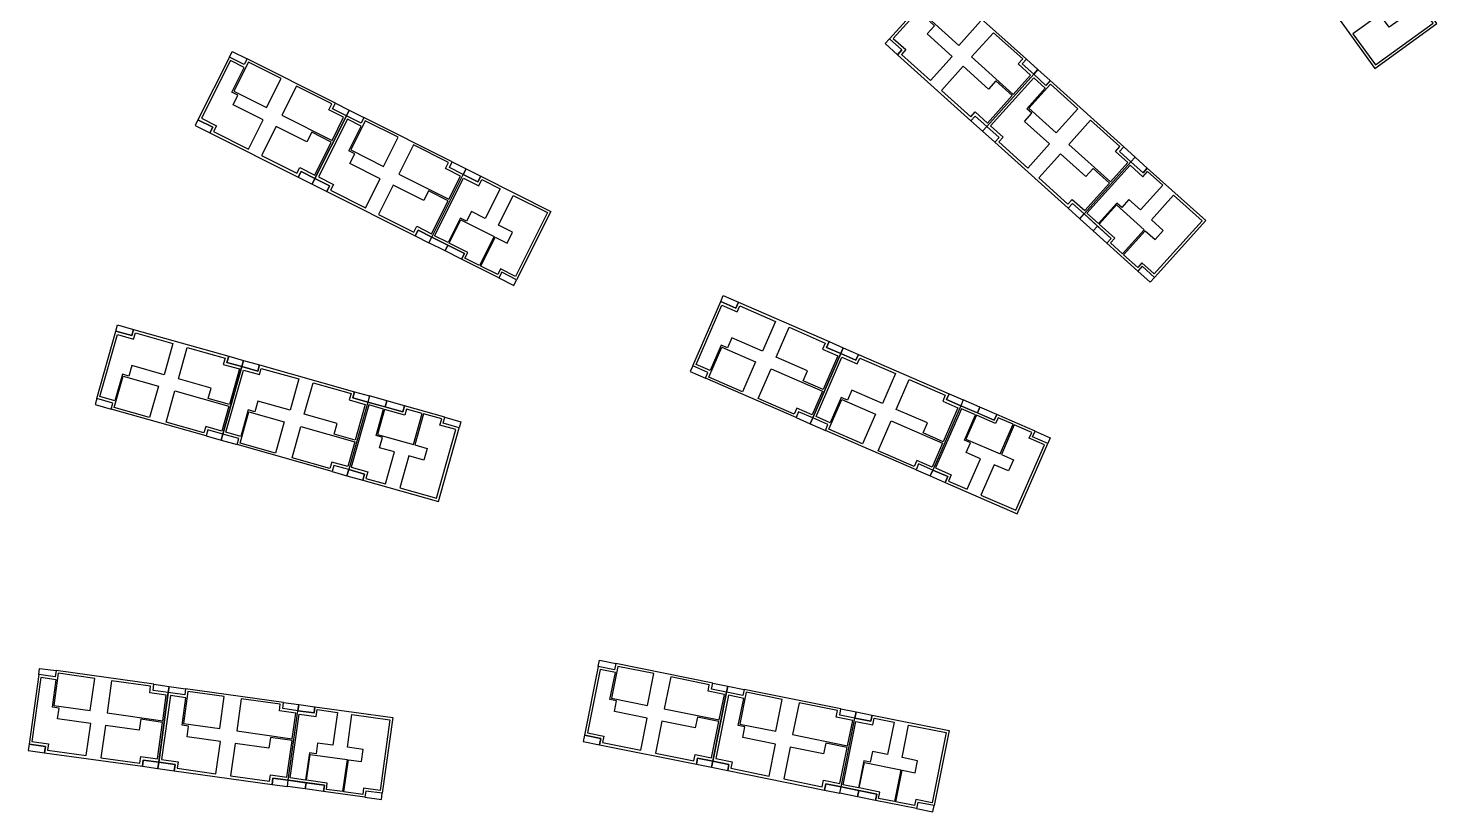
# Model space of a CAD drawing. Header units: millimetres. Extents: x 2243236 to 2245245, y 377909 to 380965.
# Drawn here: x 2243353.3 to 2243607.6, y 378292.3 to 378433.7 of the extents above; entities that cross this region are included whole.
import ezdxf

# ---------------------------------------------------------------- set-up
doc = ezdxf.new("R2010")
doc.units = ezdxf.units.MM
doc.layers.add('планировка_квартир_1_тип_контур', color=249, linetype='Continuous')

msp = doc.modelspace()

# ---------------------------------------------------------------- linework, layer by layer
at = {"layer": 'планировка_квартир_1_тип_контур', "color": 8}
for points in [[(2243587.29, 378441), (2243589.01, 378438.62), (2243588.09, 378437.95), (2243596.41, 378426.46), (2243607.59, 378434.56), (2243605.83, 378436.99), (2243606.76, 378437.66), (2243602.34, 378443.76), (2243601.41, 378443.09), (2243597.54, 378448.43), (2243587.29, 378441)], [(2243552.39, 378409.62), (2243554.57, 378407.65), (2243555.34, 378408.5), (2243565.88, 378399.01), (2243556.64, 378388.74), (2243554.41, 378390.75), (2243553.64, 378389.9), (2243548.04, 378394.94), (2243548.81, 378395.79), (2243543.92, 378400.21), (2243552.39, 378409.62)], [(2243431.87, 378407.33), (2243434.51, 378406.01), (2243435.02, 378407.03), (2243447.69, 378400.67), (2243441.49, 378388.32), (2243438.81, 378389.67), (2243438.3, 378388.65), (2243431.56, 378392.03), (2243432.08, 378393.05), (2243426.19, 378396.02), (2243431.87, 378407.33)], [(2243411.19, 378354.05), (2243414.03, 378353.25), (2243413.72, 378352.15), (2243427.37, 378348.3), (2243431.12, 378361.59), (2243428.23, 378362.41), (2243428.54, 378363.51), (2243421.29, 378365.55), (2243420.98, 378364.46), (2243414.64, 378366.24), (2243411.19, 378354.05)], [(2243516.61, 378353.96), (2243519.31, 378352.79), (2243518.86, 378351.74), (2243531.87, 378346.09), (2243537.37, 378358.76), (2243534.62, 378359.96), (2243535.07, 378361.01), (2243528.16, 378364.01), (2243527.71, 378362.96), (2243521.66, 378365.58), (2243516.61, 378353.96)], [(2243402.03, 378310.52), (2243404.94, 378310.11), (2243405.1, 378311.24), (2243419.15, 378309.29), (2243417.25, 378295.61), (2243414.27, 378296.02), (2243414.11, 378294.89), (2243406.65, 378295.93), (2243406.81, 378297.06), (2243400.28, 378297.98), (2243402.03, 378310.52)], [(2243502.55, 378309.19), (2243505.44, 378308.61), (2243505.66, 378309.73), (2243519.57, 378306.93), (2243516.85, 378293.39), (2243513.9, 378293.98), (2243513.67, 378292.86), (2243506.29, 378294.34), (2243506.51, 378295.46), (2243500.06, 378296.77), (2243502.55, 378309.19)]]:
    msp.add_lwpolyline(points, close=True, dxfattribs=at)
for points in [[(2243534.83, 378425.42), (2243532.75, 378427.29), (2243533.52, 378428.14), (2243520.26, 378440.07), (2243519.49, 378439.22), (2243517.27, 378441.22), (2243508.8, 378431.81), (2243508.8, 378431.81), (2243511.02, 378429.81), (2243510.25, 378428.95), (2243523.51, 378417.02), (2243524.28, 378417.87), (2243526.36, 378416.01), (2243534.83, 378425.42)], [(2243410.77, 378417.93), (2243408.27, 378419.18), (2243408.79, 378420.21), (2243392.84, 378428.21), (2243392.33, 378427.19), (2243389.66, 378428.53), (2243383.97, 378417.22), (2243383.97, 378417.22), (2243386.65, 378415.87), (2243386.13, 378414.85), (2243402.07, 378406.84), (2243402.59, 378407.87), (2243405.08, 378406.62), (2243410.77, 378417.93)], [(2243552.39, 378409.62), (2243550.31, 378411.49), (2243551.08, 378412.33), (2243537.81, 378424.27), (2243537.05, 378423.42), (2243534.83, 378425.42), (2243526.36, 378416.01), (2243526.36, 378416.01), (2243528.58, 378414.01), (2243527.81, 378413.15), (2243541.07, 378401.22), (2243541.84, 378402.07), (2243543.92, 378400.21), (2243552.39, 378409.62)], [(2243431.87, 378407.33), (2243429.38, 378408.58), (2243429.89, 378409.6), (2243413.95, 378417.61), (2243413.44, 378416.59), (2243410.77, 378417.93), (2243405.08, 378406.62), (2243405.08, 378406.62), (2243407.75, 378405.27), (2243407.24, 378404.25), (2243423.18, 378396.24), (2243423.7, 378397.27), (2243426.19, 378396.02), (2243431.87, 378407.33)], [(2243494.95, 378363.38), (2243492.39, 378364.49), (2243491.94, 378363.44), (2243475.57, 378370.55), (2243476.03, 378371.6), (2243473.29, 378372.79), (2243478.33, 378384.4), (2243478.33, 378384.4), (2243481.07, 378383.21), (2243481.53, 378384.27), (2243497.9, 378377.16), (2243497.44, 378376.1), (2243500, 378374.99), (2243494.95, 378363.38)], [(2243388.46, 378360.47), (2243385.78, 378361.23), (2243385.47, 378360.13), (2243368.3, 378364.97), (2243368.61, 378366.07), (2243365.73, 378366.88), (2243369.17, 378379.07), (2243369.17, 378379.07), (2243372.05, 378378.26), (2243372.36, 378379.37), (2243389.53, 378374.52), (2243389.22, 378373.41), (2243391.9, 378372.65), (2243388.46, 378360.47)], [(2243411.19, 378354.05), (2243408.51, 378354.81), (2243408.2, 378353.71), (2243391.03, 378358.56), (2243391.34, 378359.65), (2243388.46, 378360.47), (2243391.9, 378372.65), (2243391.9, 378372.65), (2243394.78, 378371.84), (2243395.09, 378372.95), (2243412.26, 378368.1), (2243411.95, 378367), (2243414.64, 378366.24), (2243411.19, 378354.05)], [(2243516.61, 378353.96), (2243514.06, 378355.08), (2243513.6, 378354.03), (2243497.24, 378361.14), (2243497.69, 378362.19), (2243494.95, 378363.38), (2243500, 378374.99), (2243500, 378374.99), (2243502.74, 378373.8), (2243503.2, 378374.86), (2243519.56, 378367.75), (2243519.1, 378366.69), (2243521.66, 378365.58), (2243516.61, 378353.96)], [(2243378.63, 378313.78), (2243375.87, 378314.16), (2243376.03, 378315.29), (2243358.36, 378317.76), (2243358.2, 378316.62), (2243355.24, 378317.04), (2243353.49, 378304.5), (2243353.49, 378304.5), (2243356.45, 378304.08), (2243356.29, 378302.94), (2243373.96, 378300.48), (2243374.12, 378301.62), (2243376.89, 378301.24), (2243378.63, 378313.78)], [(2243479.4, 378313.85), (2243476.66, 378314.4), (2243476.89, 378315.52), (2243459.4, 378319.04), (2243459.17, 378317.92), (2243456.24, 378318.51), (2243453.74, 378306.1), (2243453.74, 378306.1), (2243456.67, 378305.51), (2243456.45, 378304.38), (2243473.94, 378300.86), (2243474.16, 378301.98), (2243476.9, 378301.43), (2243479.4, 378313.85)], [(2243402.03, 378310.52), (2243399.27, 378310.9), (2243399.42, 378312.03), (2243381.75, 378314.5), (2243381.6, 378313.37), (2243378.63, 378313.78), (2243376.89, 378301.24), (2243376.89, 378301.24), (2243379.85, 378300.82), (2243379.69, 378299.68), (2243397.36, 378297.22), (2243397.52, 378298.36), (2243400.28, 378297.98), (2243402.03, 378310.52)], [(2243502.55, 378309.19), (2243499.82, 378309.74), (2243500.04, 378310.86), (2243482.55, 378314.38), (2243482.33, 378313.26), (2243479.4, 378313.85), (2243476.9, 378301.43), (2243476.9, 378301.43), (2243479.83, 378300.84), (2243479.6, 378299.72), (2243497.09, 378296.2), (2243497.32, 378297.32), (2243500.06, 378296.77), (2243502.55, 378309.19)]]:
    msp.add_lwpolyline(points, dxfattribs=at)
at = {"layer": 'планировка_квартир_1_тип_контур', "color": 1}
for points in [[(2243509.49, 378431.91), (2243511.73, 378429.89), (2243510.95, 378429.02), (2243516.2, 378424.3), (2243520.12, 378428.66), (2243515.62, 378432.71), (2243516.94, 378434.18), (2243516.03, 378434.99), (2243519.37, 378438.7), (2243517.28, 378440.57)], [(2243592.45, 378432.7), (2243596.51, 378427.1), (2243606.96, 378434.66), (2243605.19, 378437.1), (2243606.12, 378437.77), (2243604.11, 378440.54), (2243599.38, 378437.11), (2243600.77, 378435.2), (2243598.98, 378433.9), (2243597.3, 378436.21)], [(2243384.61, 378417.5), (2243387.31, 378416.14), (2243386.78, 378415.09), (2243393.09, 378411.93), (2243395.73, 378417.17), (2243390.31, 378419.89), (2243391.2, 378421.65), (2243390.11, 378422.2), (2243392.35, 378426.65), (2243389.84, 378427.91)], [(2243527.05, 378416.11), (2243529.29, 378414.09), (2243528.51, 378413.22), (2243533.75, 378408.5), (2243537.68, 378412.86), (2243533.18, 378416.91), (2243534.49, 378418.38), (2243533.59, 378419.19), (2243536.92, 378422.9), (2243534.84, 378424.77)], [(2243405.72, 378406.9), (2243408.42, 378405.54), (2243407.89, 378404.49), (2243414.2, 378401.33), (2243416.84, 378406.57), (2243411.42, 378409.29), (2243412.31, 378411.05), (2243411.22, 378411.6), (2243413.46, 378416.05), (2243410.95, 378417.31)], [(2243440.9, 378403.56), (2243447.08, 378400.46), (2243441.29, 378388.93), (2243438.6, 378390.28), (2243438.09, 378389.26), (2243435.03, 378390.8), (2243437.65, 378396.01), (2243439.77, 378394.95), (2243440.77, 378396.93), (2243438.21, 378398.21)], [(2243560.09, 378403.6), (2243565.23, 378398.98), (2243556.6, 378389.39), (2243554.37, 378391.4), (2243553.61, 378390.55), (2243551.06, 378392.84), (2243554.97, 378397.18), (2243556.73, 378395.59), (2243558.21, 378397.24), (2243556.09, 378399.15)], [(2243478.52, 378383.73), (2243481.29, 378382.53), (2243481.76, 378383.61), (2243488.24, 378380.79), (2243485.9, 378375.41), (2243480.34, 378377.82), (2243479.56, 378376.02), (2243478.44, 378376.5), (2243476.45, 378371.93), (2243473.88, 378373.05)], [(2243369.45, 378378.43), (2243372.36, 378377.61), (2243372.68, 378378.74), (2243379.47, 378376.82), (2243377.88, 378371.17), (2243372.04, 378372.82), (2243371.51, 378370.93), (2243370.34, 378371.26), (2243368.98, 378366.46), (2243366.29, 378367.22)], [(2243500.19, 378374.32), (2243502.96, 378373.12), (2243503.43, 378374.19), (2243509.9, 378371.38), (2243507.56, 378366), (2243502, 378368.41), (2243501.22, 378366.61), (2243500.1, 378367.09), (2243498.12, 378362.52), (2243495.55, 378363.64)], [(2243392.18, 378372.02), (2243395.09, 378371.2), (2243395.41, 378372.32), (2243402.2, 378370.41), (2243400.61, 378364.76), (2243394.78, 378366.4), (2243394.24, 378364.51), (2243393.07, 378364.84), (2243391.72, 378360.04), (2243389.02, 378360.8)], [(2243420.4, 378350.74), (2243427.05, 378348.87), (2243430.55, 378361.28), (2243427.66, 378362.1), (2243427.97, 378363.19), (2243424.68, 378364.12), (2243423.1, 378358.51), (2243425.38, 378357.86), (2243424.77, 378355.73), (2243422.02, 378356.51)], [(2243525.29, 378349.45), (2243531.63, 378346.7), (2243536.77, 378358.53), (2243534.01, 378359.72), (2243534.47, 378360.77), (2243531.33, 378362.13), (2243529.01, 378356.78), (2243531.18, 378355.84), (2243530.3, 378353.8), (2243527.67, 378354.94)], [(2243454.28, 378306.53), (2243457.24, 378305.94), (2243457.01, 378304.79), (2243463.93, 378303.4), (2243465.09, 378309.15), (2243459.15, 378310.35), (2243459.54, 378312.28), (2243458.35, 378312.52), (2243459.33, 378317.4), (2243456.58, 378317.96)], [(2243354.01, 378304.97), (2243357, 378304.55), (2243356.84, 378303.39), (2243363.83, 378302.41), (2243364.64, 378308.23), (2243358.64, 378309.07), (2243358.91, 378311.01), (2243357.7, 378311.18), (2243358.39, 378316.12), (2243355.61, 378316.51)], [(2243377.4, 378301.71), (2243380.39, 378301.29), (2243380.23, 378300.13), (2243387.22, 378299.15), (2243388.03, 378304.97), (2243382.03, 378305.81), (2243382.3, 378307.75), (2243381.1, 378307.92), (2243381.78, 378312.86), (2243379.01, 378313.25)], [(2243477.44, 378301.87), (2243480.4, 378301.28), (2243480.17, 378300.13), (2243487.09, 378298.73), (2243488.25, 378304.49), (2243482.31, 378305.69), (2243482.7, 378307.62), (2243481.5, 378307.86), (2243482.49, 378312.74), (2243479.74, 378313.3)], [(2243411.78, 378309.85), (2243418.63, 378308.89), (2243416.85, 378296.12), (2243413.88, 378296.53), (2243413.72, 378295.4), (2243410.33, 378295.87), (2243411.14, 378301.66), (2243413.48, 378301.33), (2243413.79, 378303.52), (2243410.96, 378303.92)], [(2243512.25, 378307.93), (2243519.03, 378306.57), (2243516.48, 378293.92), (2243513.54, 378294.52), (2243513.31, 378293.4), (2243509.96, 378294.07), (2243511.11, 378299.79), (2243513.44, 378299.33), (2243513.87, 378301.5), (2243511.07, 378302.06)]]:
    msp.add_lwpolyline(points, close=True, dxfattribs=at)
at = {"layer": 'планировка_квартир_1_тип_контур', "color": 5}
for points in [[(2243521.33, 378430.64), (2243525.25, 378435), (2243520.33, 378439.44), (2243516.4, 378435.08)], [(2243396.37, 378419.4), (2243399, 378424.65), (2243393.08, 378427.62), (2243390.44, 378422.38)], [(2243538.89, 378414.84), (2243542.81, 378419.2), (2243537.88, 378423.64), (2243533.96, 378419.28)], [(2243417.47, 378408.8), (2243420.11, 378414.05), (2243414.18, 378417.02), (2243411.55, 378411.78)], [(2243554.79, 378397.34), (2243550.88, 378393), (2243548.69, 378394.97), (2243549.45, 378395.82), (2243546.65, 378398.35), (2243549.79, 378401.84)], [(2243437.44, 378396.12), (2243434.82, 378390.91), (2243432.18, 378392.23), (2243432.69, 378393.25), (2243429.32, 378394.95), (2243431.42, 378399.14)], [(2243484.6, 378373.49), (2243482.26, 378368.11), (2243476.18, 378370.75), (2243478.51, 378376.13)], [(2243376.84, 378369.1), (2243375.25, 378363.45), (2243368.87, 378365.25), (2243370.46, 378370.9)], [(2243422.86, 378358.57), (2243424.45, 378364.19), (2243421.61, 378364.99), (2243421.3, 378363.89), (2243417.66, 378364.92), (2243416.39, 378360.4)], [(2243506.26, 378364.08), (2243503.92, 378358.7), (2243497.84, 378361.34), (2243500.18, 378366.72)], [(2243399.57, 378362.68), (2243397.98, 378357.03), (2243391.6, 378358.83), (2243393.19, 378364.48)], [(2243528.78, 378356.88), (2243531.11, 378362.23), (2243528.4, 378363.41), (2243527.95, 378362.36), (2243524.48, 378363.87), (2243522.61, 378359.56)], [(2243364.53, 378310.54), (2243365.34, 378316.36), (2243358.77, 378317.27), (2243357.96, 378311.46)], [(2243465.12, 378311.47), (2243466.28, 378317.22), (2243459.78, 378318.53), (2243458.62, 378312.78)], [(2243387.92, 378307.28), (2243388.73, 378313.1), (2243382.16, 378314.01), (2243381.35, 378308.2)], [(2243488.28, 378306.81), (2243489.43, 378312.56), (2243482.93, 378313.87), (2243481.78, 378308.12)], [(2243410.9, 378301.69), (2243410.09, 378295.91), (2243407.17, 378296.32), (2243407.33, 378297.45), (2243403.58, 378297.97), (2243404.23, 378302.62)], [(2243510.87, 378299.84), (2243509.72, 378294.12), (2243506.83, 378294.7), (2243507.06, 378295.82), (2243503.35, 378296.57), (2243504.28, 378301.17)]]:
    msp.add_lwpolyline(points, close=True, dxfattribs=at)
at = {"layer": 'планировка_квартир_1_тип_контур', "color": 6}
for points in [[(2243510.25, 378428.95), (2243511.02, 378429.81), (2243508.8, 378431.81), (2243508.03, 378430.95)], [(2243389.66, 378428.53), (2243390.17, 378429.55), (2243392.84, 378428.21), (2243392.33, 378427.19), (2243389.66, 378428.53)], [(2243532.75, 378427.29), (2243533.52, 378428.14), (2243535.59, 378426.27), (2243534.83, 378425.42)], [(2243534.83, 378425.42), (2243535.59, 378426.27), (2243537.81, 378424.27), (2243537.05, 378423.42), (2243534.83, 378425.42)], [(2243408.27, 378419.18), (2243408.79, 378420.21), (2243411.28, 378418.95), (2243410.77, 378417.93)], [(2243410.77, 378417.93), (2243411.28, 378418.95), (2243413.95, 378417.61), (2243413.44, 378416.59), (2243410.77, 378417.93)], [(2243386.13, 378414.85), (2243386.65, 378415.87), (2243383.97, 378417.22), (2243383.46, 378416.19)], [(2243523.51, 378417.02), (2243525.59, 378415.15), (2243526.36, 378416.01), (2243524.28, 378417.87)], [(2243527.81, 378413.15), (2243528.58, 378414.01), (2243526.36, 378416.01), (2243525.59, 378415.15)], [(2243550.31, 378411.49), (2243551.08, 378412.33), (2243553.15, 378410.47), (2243552.39, 378409.62)], [(2243429.38, 378408.58), (2243429.89, 378409.6), (2243432.39, 378408.35), (2243431.87, 378407.33)], [(2243432.39, 378408.35), (2243435.02, 378407.03), (2243434.51, 378406.01), (2243431.87, 378407.33)], [(2243432.39, 378408.35), (2243435.02, 378407.03), (2243434.51, 378406.01), (2243431.87, 378407.33)], [(2243553.15, 378410.47), (2243555.34, 378408.5), (2243554.57, 378407.65), (2243552.39, 378409.62)], [(2243553.15, 378410.47), (2243555.34, 378408.5), (2243554.57, 378407.65), (2243552.39, 378409.62)], [(2243402.07, 378406.84), (2243404.57, 378405.59), (2243405.08, 378406.62), (2243402.59, 378407.87)], [(2243407.24, 378404.25), (2243407.75, 378405.27), (2243405.08, 378406.62), (2243404.57, 378405.59)], [(2243541.07, 378401.22), (2243543.15, 378399.35), (2243543.92, 378400.21), (2243541.84, 378402.07)], [(2243543.92, 378400.21), (2243546.34, 378398.01), (2243545.58, 378397.16), (2243543.15, 378399.35)], [(2243543.92, 378400.21), (2243546.34, 378398.01), (2243545.58, 378397.16), (2243543.15, 378399.35)], [(2243423.18, 378396.24), (2243425.68, 378394.99), (2243426.19, 378396.02), (2243423.7, 378397.27)], [(2243426.19, 378396.02), (2243429.11, 378394.54), (2243428.6, 378393.52), (2243425.68, 378394.99)], [(2243426.19, 378396.02), (2243429.11, 378394.54), (2243428.6, 378393.52), (2243425.68, 378394.99)], [(2243546.34, 378398.01), (2243548.81, 378395.79), (2243548.04, 378394.94), (2243545.58, 378397.16)], [(2243546.34, 378398.01), (2243548.81, 378395.79), (2243548.04, 378394.94), (2243545.58, 378397.16)], [(2243429.11, 378394.54), (2243432.08, 378393.05), (2243431.56, 378392.03), (2243428.6, 378393.52)], [(2243429.11, 378394.54), (2243432.08, 378393.05), (2243431.56, 378392.03), (2243428.6, 378393.52)], [(2243554.41, 378390.75), (2243553.64, 378389.9), (2243555.88, 378387.89), (2243556.64, 378388.74)], [(2243554.41, 378390.75), (2243553.64, 378389.9), (2243555.88, 378387.89), (2243556.64, 378388.74)], [(2243438.81, 378389.67), (2243438.3, 378388.65), (2243440.98, 378387.3), (2243441.49, 378388.32)], [(2243438.81, 378389.67), (2243438.3, 378388.65), (2243440.98, 378387.3), (2243441.49, 378388.32)], [(2243481.53, 378384.27), (2243481.07, 378383.21), (2243478.33, 378384.4), (2243478.79, 378385.46)], [(2243372.36, 378379.37), (2243372.05, 378378.26), (2243369.17, 378379.07), (2243369.48, 378380.18)], [(2243497.9, 378377.16), (2243500.45, 378376.05), (2243500, 378374.99), (2243497.44, 378376.1)], [(2243503.2, 378374.86), (2243502.74, 378373.8), (2243500, 378374.99), (2243500.45, 378376.05)], [(2243389.53, 378374.52), (2243392.21, 378373.76), (2243391.9, 378372.65), (2243389.22, 378373.41)], [(2243395.09, 378372.95), (2243394.78, 378371.84), (2243391.9, 378372.65), (2243392.21, 378373.76)], [(2243473.29, 378372.79), (2243472.83, 378371.74), (2243475.57, 378370.55), (2243476.03, 378371.6), (2243473.29, 378372.79)], [(2243412.26, 378368.1), (2243414.95, 378367.34), (2243414.64, 378366.24), (2243411.95, 378367)], [(2243519.56, 378367.75), (2243522.12, 378366.63), (2243521.66, 378365.58), (2243519.1, 378366.69)], [(2243365.73, 378366.88), (2243365.42, 378365.79), (2243368.3, 378364.97), (2243368.61, 378366.07), (2243365.73, 378366.88)], [(2243414.64, 378366.24), (2243417.79, 378365.36), (2243418.1, 378366.46), (2243414.95, 378367.34)], [(2243414.64, 378366.24), (2243417.79, 378365.36), (2243418.1, 378366.46), (2243414.95, 378367.34)], [(2243417.79, 378365.36), (2243420.98, 378364.46), (2243421.29, 378365.55), (2243418.1, 378366.46)], [(2243417.79, 378365.36), (2243420.98, 378364.46), (2243421.29, 378365.55), (2243418.1, 378366.46)], [(2243521.66, 378365.58), (2243524.67, 378364.28), (2243525.12, 378365.33), (2243522.12, 378366.63)], [(2243521.66, 378365.58), (2243524.67, 378364.28), (2243525.12, 378365.33), (2243522.12, 378366.63)], [(2243524.67, 378364.28), (2243527.71, 378362.96), (2243528.16, 378364.01), (2243525.12, 378365.33)], [(2243524.67, 378364.28), (2243527.71, 378362.96), (2243528.16, 378364.01), (2243525.12, 378365.33)], [(2243428.23, 378362.41), (2243428.54, 378363.51), (2243431.43, 378362.69), (2243431.12, 378361.59)], [(2243428.23, 378362.41), (2243428.54, 378363.51), (2243431.43, 378362.69), (2243431.12, 378361.59)], [(2243492.39, 378364.49), (2243491.94, 378363.44), (2243494.5, 378362.33), (2243494.95, 378363.38)], [(2243494.95, 378363.38), (2243494.5, 378362.33), (2243497.24, 378361.14), (2243497.69, 378362.19), (2243494.95, 378363.38)], [(2243385.78, 378361.23), (2243385.47, 378360.13), (2243388.15, 378359.37), (2243388.46, 378360.47)], [(2243388.46, 378360.47), (2243388.15, 378359.37), (2243391.03, 378358.56), (2243391.34, 378359.65), (2243388.46, 378360.47)], [(2243534.62, 378359.96), (2243535.07, 378361.01), (2243537.83, 378359.81), (2243537.37, 378358.76)], [(2243534.62, 378359.96), (2243535.07, 378361.01), (2243537.83, 378359.81), (2243537.37, 378358.76)], [(2243408.51, 378354.81), (2243408.2, 378353.71), (2243410.88, 378352.95), (2243411.19, 378354.05)], [(2243514.06, 378355.08), (2243513.6, 378354.03), (2243516.16, 378352.92), (2243516.61, 378353.96)], [(2243410.88, 378352.95), (2243413.72, 378352.15), (2243414.03, 378353.25), (2243411.19, 378354.05)], [(2243410.88, 378352.95), (2243413.72, 378352.15), (2243414.03, 378353.25), (2243411.19, 378354.05)], [(2243516.16, 378352.92), (2243518.86, 378351.74), (2243519.31, 378352.79), (2243516.61, 378353.96)], [(2243516.16, 378352.92), (2243518.86, 378351.74), (2243519.31, 378352.79), (2243516.61, 378353.96)], [(2243456.24, 378318.51), (2243456.47, 378319.63), (2243459.4, 378319.04), (2243459.17, 378317.92), (2243456.24, 378318.51)], [(2243355.24, 378317.04), (2243355.4, 378318.17), (2243358.36, 378317.76), (2243358.2, 378316.62), (2243355.24, 378317.04)], [(2243375.87, 378314.16), (2243376.03, 378315.29), (2243378.79, 378314.91), (2243378.63, 378313.78)], [(2243378.63, 378313.78), (2243378.79, 378314.91), (2243381.75, 378314.5), (2243381.6, 378313.37), (2243378.63, 378313.78)], [(2243476.66, 378314.4), (2243476.89, 378315.52), (2243479.62, 378314.97), (2243479.4, 378313.85)], [(2243479.4, 378313.85), (2243479.62, 378314.97), (2243482.55, 378314.38), (2243482.33, 378313.26), (2243479.4, 378313.85)], [(2243399.27, 378310.9), (2243399.42, 378312.03), (2243402.19, 378311.65), (2243402.03, 378310.52)], [(2243402.19, 378311.65), (2243405.1, 378311.24), (2243404.94, 378310.11), (2243402.03, 378310.52)], [(2243402.19, 378311.65), (2243405.1, 378311.24), (2243404.94, 378310.11), (2243402.03, 378310.52)], [(2243499.82, 378309.74), (2243500.04, 378310.86), (2243502.78, 378310.31), (2243502.55, 378309.19)], [(2243502.78, 378310.31), (2243505.66, 378309.73), (2243505.44, 378308.61), (2243502.55, 378309.19)], [(2243502.78, 378310.31), (2243505.66, 378309.73), (2243505.44, 378308.61), (2243502.55, 378309.19)], [(2243356.29, 378302.94), (2243356.45, 378304.08), (2243353.49, 378304.5), (2243353.33, 378303.36)], [(2243456.45, 378304.38), (2243456.67, 378305.51), (2243453.74, 378306.1), (2243453.52, 378304.97)], [(2243373.96, 378300.48), (2243376.73, 378300.1), (2243376.89, 378301.24), (2243374.12, 378301.62)], [(2243473.94, 378300.86), (2243476.67, 378300.31), (2243476.9, 378301.43), (2243474.16, 378301.98)], [(2243479.6, 378299.72), (2243479.83, 378300.84), (2243476.9, 378301.43), (2243476.67, 378300.31)], [(2243379.69, 378299.68), (2243379.85, 378300.82), (2243376.89, 378301.24), (2243376.73, 378300.1)], [(2243397.36, 378297.22), (2243400.12, 378296.84), (2243400.28, 378297.98), (2243397.52, 378298.36)], [(2243400.28, 378297.98), (2243403.52, 378297.52), (2243403.36, 378296.39), (2243400.12, 378296.84)], [(2243400.28, 378297.98), (2243403.52, 378297.52), (2243403.36, 378296.39), (2243400.12, 378296.84)], [(2243403.52, 378297.52), (2243406.81, 378297.06), (2243406.65, 378295.93), (2243403.36, 378296.39)], [(2243403.52, 378297.52), (2243406.81, 378297.06), (2243406.65, 378295.93), (2243403.36, 378296.39)], [(2243497.09, 378296.2), (2243499.83, 378295.65), (2243500.06, 378296.77), (2243497.32, 378297.32)], [(2243500.06, 378296.77), (2243503.26, 378296.12), (2243503.04, 378295), (2243499.83, 378295.65)], [(2243500.06, 378296.77), (2243503.26, 378296.12), (2243503.04, 378295), (2243499.83, 378295.65)], [(2243414.27, 378296.02), (2243414.11, 378294.89), (2243417.09, 378294.47), (2243417.25, 378295.61)], [(2243414.27, 378296.02), (2243414.11, 378294.89), (2243417.09, 378294.47), (2243417.25, 378295.61)], [(2243503.26, 378296.12), (2243506.51, 378295.46), (2243506.29, 378294.34), (2243503.04, 378295)], [(2243503.26, 378296.12), (2243506.51, 378295.46), (2243506.29, 378294.34), (2243503.04, 378295)], [(2243513.9, 378293.98), (2243513.67, 378292.86), (2243516.62, 378292.27), (2243516.85, 378293.39)], [(2243513.9, 378293.98), (2243513.67, 378292.86), (2243516.62, 378292.27), (2243516.85, 378293.39)]]:
    msp.add_lwpolyline(points, close=True, dxfattribs=at)
at = {"layer": 'планировка_квартир_1_тип_контур', "color": 2}
for points in [[(2243531.15, 378421.8), (2243534.28, 378425.27), (2243532.04, 378427.29), (2243532.84, 378428.18), (2243527.56, 378432.93), (2243523.63, 378428.57)], [(2243518.18, 378422.51), (2243523.46, 378417.75), (2243524.25, 378418.63), (2243526.49, 378416.61), (2243530.95, 378421.57), (2243528.01, 378424.22), (2243526.69, 378422.75), (2243522.11, 378426.88)], [(2243408.18, 378413.47), (2243410.28, 378417.65), (2243407.58, 378419), (2243408.12, 378420.07), (2243401.77, 378423.26), (2243399.13, 378418.01)], [(2243395.47, 378410.73), (2243401.83, 378407.54), (2243402.35, 378408.59), (2243405.05, 378407.23), (2243408.04, 378413.19), (2243404.51, 378414.98), (2243403.62, 378413.21), (2243398.11, 378415.98)], [(2243548.71, 378406), (2243551.84, 378409.47), (2243549.6, 378411.49), (2243550.4, 378412.38), (2243545.11, 378417.13), (2243541.19, 378412.77)], [(2243429.29, 378402.87), (2243431.39, 378407.05), (2243428.69, 378408.4), (2243429.23, 378409.47), (2243422.88, 378412.66), (2243420.24, 378407.41)], [(2243535.73, 378406.71), (2243541.02, 378401.95), (2243541.8, 378402.83), (2243544.04, 378400.81), (2243548.5, 378405.77), (2243545.57, 378408.42), (2243544.25, 378406.95), (2243539.66, 378411.08)], [(2243552.24, 378408.99), (2243554.54, 378406.92), (2243555.37, 378407.85), (2243558.11, 378405.38), (2243554.11, 378400.93), (2243552.03, 378402.8), (2243550.72, 378401.34), (2243549.83, 378402.15), (2243546.51, 378398.47), (2243544.44, 378400.33)], [(2243431.9, 378406.69), (2243434.66, 378405.3), (2243435.22, 378406.41), (2243438.52, 378404.76), (2243435.83, 378399.41), (2243433.34, 378400.66), (2243432.46, 378398.91), (2243431.38, 378399.45), (2243429.16, 378395.03), (2243426.67, 378396.27)], [(2243416.58, 378400.12), (2243422.93, 378396.93), (2243423.46, 378397.99), (2243426.16, 378396.63), (2243429.15, 378402.59), (2243425.62, 378404.37), (2243424.73, 378402.61), (2243419.22, 378405.38)], [(2243490.68, 378379.74), (2243497.2, 378376.9), (2243496.73, 378375.82), (2243499.5, 378374.62), (2243496.84, 378368.51), (2243493.21, 378370.07), (2243494, 378371.89), (2243488.34, 378374.35)], [(2243382.04, 378376.1), (2243388.88, 378374.17), (2243388.56, 378373.04), (2243391.46, 378372.22), (2243389.65, 378365.81), (2243385.84, 378366.87), (2243386.38, 378368.77), (2243380.44, 378370.45)], [(2243496.72, 378368.22), (2243494.86, 378363.93), (2243492.09, 378365.14), (2243491.62, 378364.04), (2243485.1, 378366.87), (2243487.44, 378372.26)], [(2243512.35, 378370.32), (2243518.87, 378367.49), (2243518.4, 378366.41), (2243521.16, 378365.21), (2243518.51, 378359.09), (2243514.88, 378360.66), (2243515.66, 378362.48), (2243510.01, 378364.93)], [(2243389.56, 378365.51), (2243388.29, 378361.01), (2243385.39, 378361.83), (2243385.07, 378360.68), (2243378.23, 378362.61), (2243379.82, 378368.26)], [(2243404.77, 378369.69), (2243411.61, 378367.76), (2243411.29, 378366.62), (2243414.19, 378365.8), (2243412.38, 378359.39), (2243408.57, 378360.45), (2243409.11, 378362.36), (2243403.17, 378364.03)], [(2243411.65, 378354.51), (2243414.62, 378353.67), (2243414.28, 378352.47), (2243417.84, 378351.47), (2243419.46, 378357.23), (2243416.77, 378357.99), (2243417.3, 378359.87), (2243416.15, 378360.2), (2243417.49, 378364.97), (2243414.81, 378365.72)], [(2243517.13, 378354.36), (2243519.96, 378353.13), (2243519.46, 378351.98), (2243522.85, 378350.51), (2243525.23, 378356), (2243522.67, 378357.12), (2243523.45, 378358.91), (2243522.35, 378359.39), (2243524.32, 378363.94), (2243521.77, 378365.05)], [(2243518.38, 378358.81), (2243516.52, 378354.52), (2243513.76, 378355.72), (2243513.28, 378354.63), (2243506.76, 378357.46), (2243509.1, 378362.85)], [(2243412.3, 378359.09), (2243411.03, 378354.59), (2243408.12, 378355.41), (2243407.8, 378354.26), (2243400.96, 378356.19), (2243402.55, 378361.84)], [(2243377.62, 378308.72), (2243378.26, 378313.35), (2243375.28, 378313.77), (2243375.44, 378314.95), (2243368.4, 378315.93), (2243367.59, 378310.12)], [(2243478.08, 378308.86), (2243479, 378313.44), (2243476.05, 378314.04), (2243476.28, 378315.21), (2243469.31, 378316.61), (2243468.16, 378310.86)], [(2243401.01, 378305.46), (2243401.66, 378310.09), (2243398.67, 378310.51), (2243398.84, 378311.69), (2243391.8, 378312.67), (2243390.99, 378306.86)], [(2243501.24, 378304.2), (2243502.16, 378308.78), (2243499.2, 378309.38), (2243499.44, 378310.55), (2243492.47, 378311.95), (2243491.31, 378306.2)], [(2243402.26, 378309.91), (2243405.32, 378309.49), (2243405.49, 378310.72), (2243409.15, 378310.22), (2243408.32, 378304.29), (2243405.56, 378304.67), (2243405.29, 378302.73), (2243404.09, 378302.9), (2243403.41, 378297.99), (2243400.65, 378298.38)], [(2243466.55, 378302.87), (2243473.51, 378301.46), (2243473.75, 378302.62), (2243476.7, 378302.02), (2243478.02, 378308.56), (2243474.14, 378309.35), (2243473.75, 378307.41), (2243467.71, 378308.63)], [(2243502.75, 378308.57), (2243505.78, 378307.96), (2243506.02, 378309.18), (2243509.64, 378308.46), (2243508.46, 378302.59), (2243505.72, 378303.14), (2243505.33, 378301.22), (2243504.15, 378301.46), (2243503.18, 378296.6), (2243500.45, 378297.15)], [(2243366.47, 378302.04), (2243373.51, 378301.06), (2243373.67, 378302.23), (2243376.66, 378301.81), (2243377.58, 378308.41), (2243373.66, 378308.97), (2243373.39, 378307.01), (2243367.28, 378307.86)], [(2243389.86, 378298.78), (2243396.9, 378297.8), (2243397.06, 378298.97), (2243400.05, 378298.55), (2243400.97, 378305.15), (2243397.06, 378305.71), (2243396.78, 378303.75), (2243390.67, 378304.6)], [(2243489.7, 378298.2), (2243496.67, 378296.8), (2243496.9, 378297.96), (2243499.86, 378297.36), (2243501.17, 378303.9), (2243497.3, 378304.69), (2243496.91, 378302.75), (2243490.86, 378303.96)]]:
    msp.add_lwpolyline(points, close=True, dxfattribs=at)

doc.saveas('drawing.dxf')
